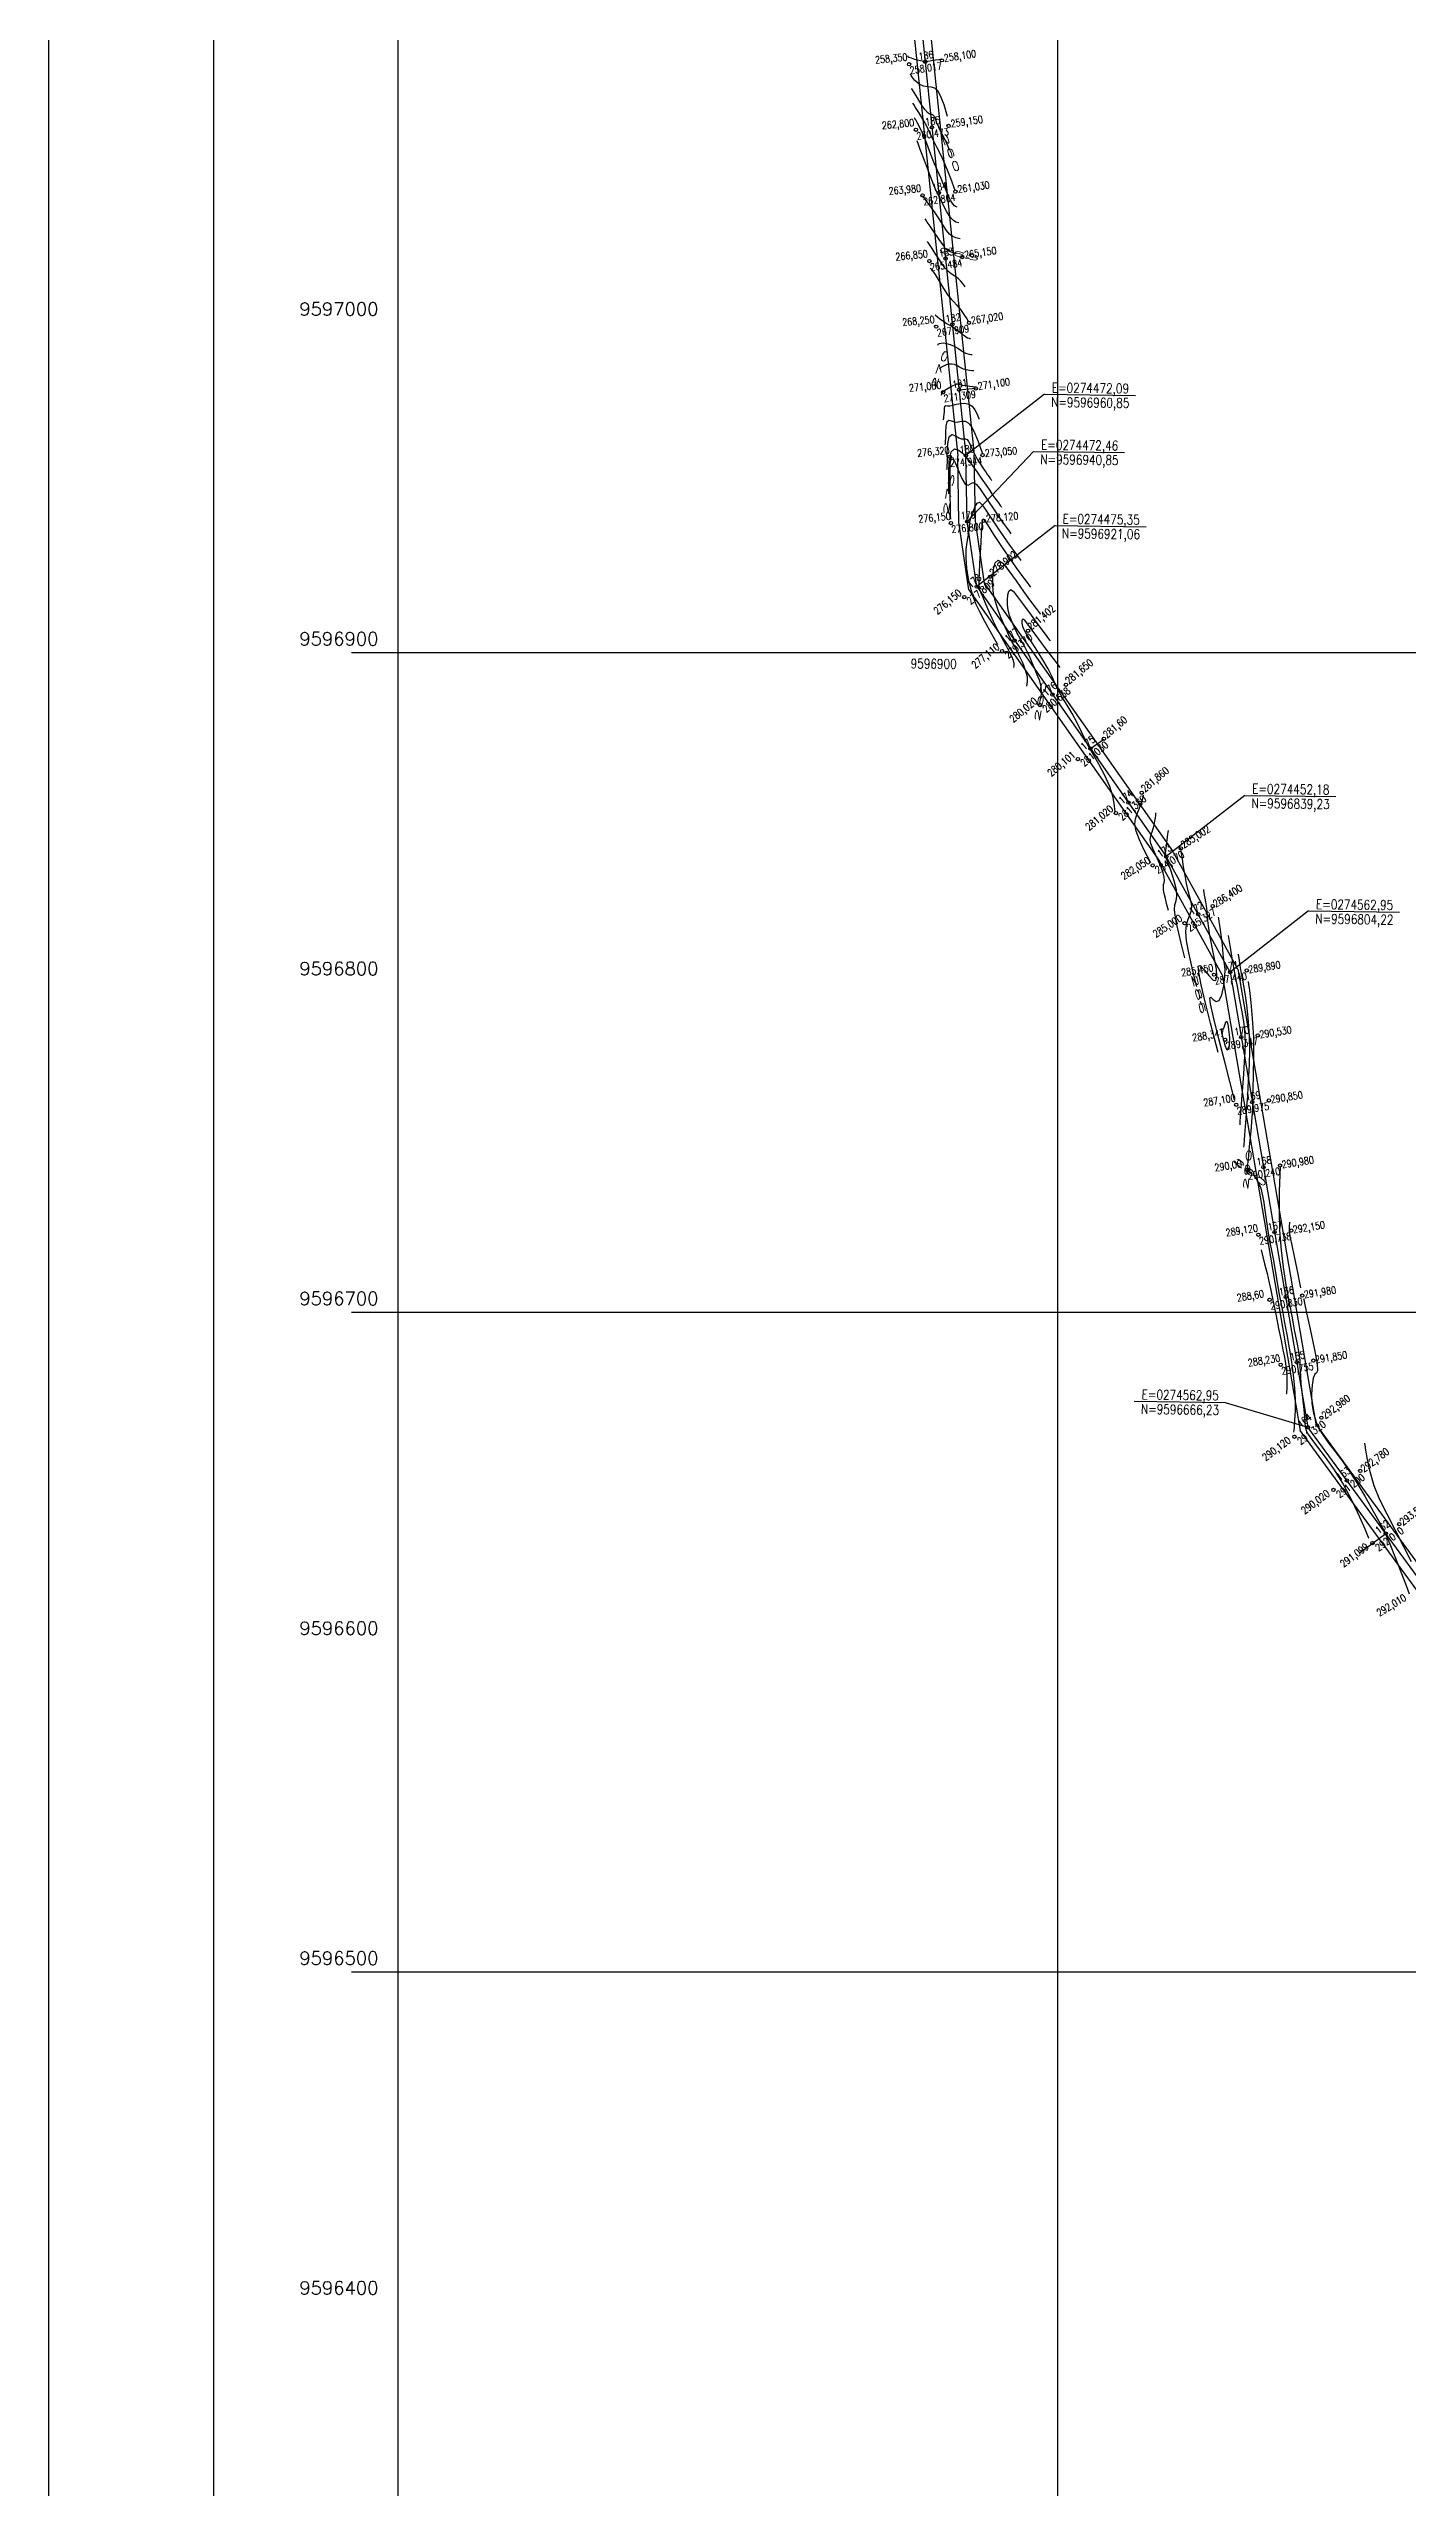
# Model space of a CAD drawing. Header units: millimetres. Extents: x 276147 to 291056, y 9594849 to 9609891.
# Drawn here: x 282379 to 282791, y 9607537 to 9608276 of the extents above; entities that cross this region are included whole.
import ezdxf
from ezdxf.enums import TextEntityAlignment as Align

# ---------------------------------------------------------------- set-up
doc = ezdxf.new("R2010")
doc.units = ezdxf.units.MM
doc.header["$LTSCALE"] = 10
doc.linetypes.add('CONTINUO', pattern=[0])
for name, color, linetype in [('2000-Top_malha_coord', 2, 'Continuous'), ('Curvas mestras', 30, 'Continuous'), ('Curvas simples', 9, 'Continuous'), ('Curvas texto', 2, 'Continuous'), ('LINHA02', 8, 'Continuous'), ('TEXTO-PAPEL', 7, 'Continuous'), ('TEXTO02', 3, 'Continuous'), ('Top_malha_coord', 8, 'Continuous')]:
    doc.layers.add(name, color=color, linetype=linetype)
doc.styles.add('r80', font='romans.shx')
doc.styles.add('ROMANS', font='romans.shx', dxfattribs={"width": 0.8, "height": 4})
doc.styles.add('SIMPLEX', font='simplex', dxfattribs={"height": 0.2})

# ---------------------------------------------------------------- blocks, each defined once
blk = doc.blocks.new('Curvas')
at = {"layer": 'Curvas mestras', "linetype": 'CONTINUO'}
for points in [[(274367.16661, 9597052.36096, 260), (274366.657694, 9597053.622554, 260), (274366.019144, 9597055.047419, 260), (274365.285802, 9597056.499337, 260), (274364.532548, 9597057.935936, 260), (274363.844273, 9597059.338301, 260), (274363.284729, 9597060.66821, 260), (274362.833128, 9597061.810201, 260), (274362.447543, 9597062.629499, 260), (274362.090709, 9597063.043247, 260), (274361.74401, 9597063.176249, 260), (274361.39349, 9597063.205225, 260), (274361.006998, 9597063.317043, 260), (274360.479602, 9597063.739174, 260), (274359.688178, 9597064.709234, 260), (274358.580242, 9597066.335273, 260), (274357.385892, 9597068.20706, 260), (274356.405872, 9597069.784796, 260), (274355.862185, 9597070.664972, 260), (274355.661879, 9597070.989248, 260), (274355.633264, 9597071.035573, 260)], [(274369.148665, 9597021.035988, 265), (274367.971705, 9597021.360113, 265), (274366.914534, 9597021.753774, 265), (274366.210618, 9597022.200815, 265), (274365.75585, 9597022.716054, 265), (274365.361732, 9597023.322047, 265), (274364.865167, 9597024.052466, 265), (274364.204689, 9597024.98542, 265), (274363.344235, 9597026.210126, 265), (274362.29143, 9597027.743256, 265), (274361.228658, 9597029.311281, 265), (274360.381989, 9597030.568123, 265), (274359.91525, 9597031.261898, 265), (274359.743293, 9597031.517499, 265), (274359.718728, 9597031.554014, 265)], [(274364.215633, 9596985.99005, 270), (274364.402978, 9596986.267449, 270), (274364.779804, 9596986.61185, 270), (274365.393695, 9596986.995615, 270), (274366.167178, 9596987.343777, 270), (274366.991513, 9596987.569536, 270), (274367.776358, 9596987.606491, 270), (274368.504955, 9596987.469829, 270), (274369.178943, 9596987.195137, 270), (274369.814196, 9596986.824215, 270), (274370.483536, 9596986.423732, 270), (274371.274023, 9596986.066571, 270), (274372.224557, 9596985.809549, 270), (274373.181407, 9596985.645209, 270), (274373.942684, 9596985.550026, 270), (274374.362227, 9596985.501859, 270), (274374.516796, 9596985.484114, 270), (274374.538877, 9596985.481578, 270)], [(274366.948765, 9596948.184823, 275), (274366.959857, 9596948.95736, 275), (274366.941662, 9596950.904389, 275), (274366.914317, 9596954.27651, 275), (274367.06039, 9596958.050076, 275), (274367.603062, 9596960.88288, 275), (274368.662873, 9596961.80758, 275), (274369.949817, 9596961.356296, 275), (274371.071248, 9596960.436016, 275), (274371.730189, 9596959.783416, 275), (274372.012316, 9596959.453933, 275), (274372.098974, 9596959.332691, 275), (274372.173062, 9596959.272647, 275), (274372.423706, 9596958.998093, 275), (274373.041589, 9596958.201151, 275), (274374.142081, 9596956.686461, 275), (274375.539306, 9596954.708725, 275), (274376.972079, 9596952.635162, 275), (274378.231809, 9596950.765492, 275), (274379.320295, 9596949.129459, 275), (274380.291931, 9596947.689306, 275), (274381.180005, 9596946.425484, 275), (274381.933369, 9596945.391259, 275), (274382.479768, 9596944.6581, 275), (274382.774501, 9596944.264868, 275), (274382.883087, 9596944.119993, 275), (274382.898599, 9596944.099297, 275)], [(274394.890448, 9596886.291917, 280), (274395.031479, 9596887.89184, 280), (274394.908084, 9596889.723142, 280), (274394.39456, 9596891.618476, 280), (274393.63563, 9596893.490726, 280), (274392.843623, 9596895.272832, 280), (274392.175452, 9596896.918802, 280), (274391.566369, 9596898.466898, 280), (274390.896214, 9596899.976448, 280), (274390.073539, 9596901.51216, 280), (274389.121763, 9596903.160273, 280), (274388.093021, 9596905.012404, 280), (274387.049994, 9596907.107957, 280), (274386.097561, 9596909.277468, 280), (274385.35115, 9596911.299259, 280), (274384.895793, 9596913.015937, 280), (274384.694938, 9596914.527253, 280), (274384.68164, 9596915.997245, 280), (274384.810064, 9596917.491789, 280), (274385.118826, 9596918.684116, 280), (274385.667652, 9596919.149293, 280), (274386.523867, 9596918.556195, 280), (274387.785172, 9596916.948921, 280), (274389.556865, 9596914.465375, 280), (274391.837202, 9596911.335262, 280), (274394.196271, 9596908.15549, 280), (274396.097121, 9596905.614766, 280), (274397.14758, 9596904.213247, 280), (274397.534591, 9596903.696898, 280), (274397.589878, 9596903.623134, 280)], [(274442.095875, 9596798.692007, 285), (274441.818164, 9596799.782423, 285), (274440.678001, 9596804.447329, 285), (274439.65894, 9596808.99548, 285), (274439.017039, 9596812.607507, 285), (274438.788332, 9596815.337038, 285), (274438.953852, 9596817.455953, 285), (274439.452896, 9596819.202783, 285), (274440.057834, 9596820.682668, 285), (274440.499306, 9596821.967401, 285), (274440.574436, 9596823.147611, 285), (274440.346292, 9596824.389278, 285), (274439.944428, 9596825.877214, 285), (274439.481202, 9596827.75086, 285), (274439.000185, 9596829.968166, 285), (274438.527748, 9596832.441704, 285), (274438.091475, 9596835.037013, 285), (274437.72379, 9596837.431486, 285), (274437.458327, 9596839.25548, 285), (274437.315554, 9596840.25309, 285), (274437.26328, 9596840.623356, 285), (274437.256149, 9596840.679057, 285), (274437.256375, 9596840.680942, 285), (274437.256458, 9596840.681637, 285), (274437.25647, 9596840.681736, 285)], [(274457.434499, 9596743.342242, 290), (274457.513605, 9596744.150028, 290), (274457.728039, 9596746.338845, 290), (274458.11053, 9596750.26514, 290), (274458.554208, 9596754.950896, 290), (274458.917306, 9596759.084479, 290), (274459.094685, 9596761.67037, 290), (274459.127725, 9596762.977514, 290), (274459.094437, 9596763.590967, 290), (274459.064633, 9596764.117399, 290), (274459.075332, 9596765.249919, 290), (274459.155357, 9596767.703247, 290), (274459.305828, 9596771.942523, 290), (274459.417058, 9596777.434563, 290), (274459.351656, 9596783.396601, 290), (274459.024993, 9596789.092471, 290), (274458.563489, 9596793.97239, 290), (274458.14632, 9596797.533172, 290), (274457.910387, 9596799.456735, 290), (274457.823464, 9596800.165416, 290), (274457.811047, 9596800.266656, 290)], [(274443.519901, 9596793.100653, 285), (274443.24219, 9596794.19107, 285)], [(274459.147482, 9596741.773562, 290), (274460.335752, 9596740.208393, 290), (274461.464034, 9596737.614585, 290), (274462.316943, 9596733.859925, 290), (274462.949885, 9596729.541892, 290), (274463.485968, 9596725.44039, 290), (274464.028606, 9596722.111618, 290), (274464.60245, 9596719.216955, 290), (274465.212457, 9596716.194072, 290), (274465.855908, 9596712.653962, 290), (274466.499364, 9596708.900893, 290), (274467.101709, 9596705.412456, 290), (274467.639782, 9596702.501248, 290), (274468.162246, 9596699.819904, 290), (274468.735717, 9596696.856065, 290), (274469.402456, 9596693.239327, 290), (274470.107301, 9596689.167097, 290), (274470.770731, 9596684.978735, 290), (274471.320084, 9596680.955811, 290), (274471.710122, 9596677.148748, 290), (274471.90246, 9596673.550182, 290), (274471.883294, 9596670.201968, 290), (274471.737121, 9596667.34285, 290), (274471.573015, 9596665.260793, 290), (274471.476809, 9596664.136599, 290), (274471.441365, 9596663.722422, 290), (274471.436302, 9596663.663254, 290)]]:
    blk.add_polyline3d(points, dxfattribs=at)
at = {"layer": 'Curvas simples', "linetype": 'CONTINUO'}
for points in [[(274354.376843, 9597081.03748, 258), (274354.517632, 9597080.777481, 258), (274354.807864, 9597080.56366, 258), (274355.461663, 9597080.292785, 258), (274356.556618, 9597079.9816, 258), (274357.818229, 9597079.678525, 258), (274358.883969, 9597079.439901, 258), (274359.482698, 9597079.306011, 258), (274359.708812, 9597079.252913, 258), (274359.748089, 9597079.240609, 258), (274359.786103, 9597079.240441, 258), (274360.007606, 9597079.269109, 258), (274360.597144, 9597079.354652, 258), (274361.646992, 9597079.511079, 258), (274362.880345, 9597079.69626, 258), (274363.928127, 9597079.854035, 258), (274364.513588, 9597079.942245, 258), (274364.729285, 9597079.974744, 258), (274364.760098, 9597079.979387, 258)], [(274366.565214, 9597062.535, 259), (274365.455583, 9597066.049404, 259), (274364.607065, 9597068.32716, 259), (274363.637156, 9597070.208184, 259), (274362.627464, 9597071.169034, 259), (274361.585198, 9597071.462518, 259), (274360.498964, 9597071.535509, 259), (274359.373204, 9597071.757717, 259), (274358.275685, 9597072.190198, 259), (274357.29001, 9597072.816848, 259), (274356.486259, 9597073.596104, 259), (274355.88044, 9597074.384573, 259), (274355.47504, 9597075.013405, 259), (274355.260861, 9597075.360141, 259), (274355.181952, 9597075.487886, 259), (274355.17068, 9597075.506135, 259)], [(274368.884952, 9597040.116457, 261), (274367.543351, 9597043.709015, 261), (274366.542111, 9597046.272737, 261), (274365.441131, 9597048.879639, 261), (274364.368436, 9597051.128861, 261), (274363.383181, 9597053.030596, 261), (274362.5273, 9597054.697799, 261), (274361.807377, 9597056.251435, 261), (274361.088587, 9597057.844519, 261), (274360.200753, 9597059.63808, 261), (274359.049387, 9597061.700116, 261), (274357.842753, 9597063.726517, 261), (274356.864804, 9597065.320147, 261), (274356.323687, 9597066.196163, 261), (274356.124328, 9597066.518905, 261), (274356.095848, 9597066.565011, 261)], [(274369.40247, 9597035.115218, 262), (274368.962819, 9597035.238296, 262), (274368.595526, 9597035.48346, 262), (274368.120834, 9597036.030134, 262), (274367.554037, 9597036.969688, 262), (274366.934298, 9597038.213289, 262), (274366.306741, 9597039.627056, 262), (274365.708402, 9597041.08466, 262), (274365.143946, 9597042.489981, 262), (274364.609949, 9597043.754454, 262), (274364.083014, 9597044.877229, 262), (274363.45987, 9597046.208313, 262), (274362.617273, 9597048.185429, 262), (274361.48682, 9597051.058228, 262), (274360.219451, 9597054.324071, 262), (274359.020945, 9597057.292249, 262), (274358.060186, 9597059.421588, 262), (274357.358468, 9597060.769061, 262), (274356.900191, 9597061.541176, 262), (274356.659694, 9597061.930517, 262), (274356.57109, 9597062.073958, 262), (274356.558433, 9597062.094449, 262)], [(274369.902131, 9597030.286578, 263), (274369.012198, 9597030.530362, 263), (274368.287028, 9597030.985022, 263), (274367.379351, 9597031.977884, 263), (274366.345878, 9597033.625051, 263), (274365.323139, 9597035.547082, 263), (274364.467622, 9597037.240651, 263), (274363.859036, 9597038.419099, 263), (274363.269975, 9597039.662449, 263), (274362.396257, 9597041.76739, 263), (274361.05416, 9597045.207765, 263), (274359.541803, 9597049.166025, 263), (274358.277766, 9597052.501774, 263), (274357.573815, 9597054.362621, 263), (274357.314465, 9597055.048196, 263), (274357.277415, 9597055.146136, 263)], [(274370.401791, 9597025.457937, 264), (274369.080431, 9597025.783175, 264), (274368.129366, 9597026.172567, 264), (274367.146942, 9597026.865829, 264), (274366.251029, 9597027.949415, 264), (274365.321745, 9597029.423423, 264), (274364.179772, 9597031.26636, 264), (274362.732087, 9597033.394668, 264), (274361.230851, 9597035.476519, 264), (274360.014522, 9597037.11802, 264), (274359.330998, 9597038.036557, 264), (274359.065941, 9597038.394636, 264), (274359.014451, 9597038.466042, 264), (274359.005299, 9597038.479645, 264), (274359.001927, 9597038.484657, 264), (274359.001446, 9597038.485373, 264)], [(274371.912127, 9597010.862727, 266), (274371.190862, 9597011.919926, 266), (274370.57358, 9597012.67582, 266), (274369.752024, 9597013.447198, 266), (274368.746907, 9597014.133553, 266), (274367.658103, 9597014.819471, 266), (274366.605276, 9597015.635814, 266), (274365.671061, 9597016.68623, 266), (274364.789981, 9597017.965508, 266), (274363.859533, 9597019.441225, 266), (274362.825272, 9597021.043746, 266), (274361.824997, 9597022.554594, 266), (274361.044566, 9597023.71808, 266), (274360.616323, 9597024.354633, 266), (274360.458549, 9597024.589152, 266), (274360.43601, 9597024.622655, 266)], [(274361.266254, 9597016.5995, 267), (274361.585744, 9597016.325425, 267), (274361.998538, 9597015.79408, 267), (274362.767581, 9597014.619158, 267), (274363.957424, 9597012.661944, 267), (274365.347972, 9597010.386989, 267), (274366.647971, 9597008.409658, 267), (274367.650007, 9597007.159367, 267), (274368.482052, 9597006.321738, 267), (274369.355919, 9597005.396444, 267), (274370.409108, 9597004.03658, 267), (274371.48185, 9597002.508931, 267), (274372.340063, 9597001.233705, 267), (274372.813599, 9597000.523706, 267), (274372.98806, 9597000.262128, 267), (274373.012983, 9597000.224759, 267)], [(274362.736611, 9597002.3895, 268), (274364.232816, 9597001.255712, 268), (274365.267177, 9597000.499189, 268), (274366.255903, 9596999.829292, 268), (274367.031236, 9596999.384095, 268), (274367.723712, 9596999.012818, 268), (274368.538439, 9596998.492466, 268), (274369.608836, 9596997.679776, 268), (274370.78157, 9596996.750406, 268), (274371.831615, 9596995.959749, 268), (274372.583509, 9596995.499567, 268), (274373.060026, 9596995.307122, 268), (274373.3335, 9596995.256049, 268), (274373.471471, 9596995.240209, 268), (274373.522302, 9596995.234373, 268), (274373.529564, 9596995.233539, 268)], [(274363.527219, 9596993.184373, 269), (274363.580529, 9596993.331164, 269), (274363.660819, 9596993.45005, 269), (274363.822316, 9596993.59765, 269), (274364.103383, 9596993.757715, 269), (274364.560667, 9596993.876084, 269), (274365.255389, 9596993.88912, 269), (274366.216781, 9596993.743142, 269), (274367.346132, 9596993.424281, 269), (274368.512742, 9596992.928625, 269), (274369.609013, 9596992.277128, 269), (274370.61974, 9596991.590211, 269), (274371.552819, 9596991.01316, 269), (274372.404033, 9596990.654558, 269), (274373.120716, 9596990.476166, 269), (274373.638092, 9596990.403037, 269), (274373.916849, 9596990.371034, 269), (274374.019549, 9596990.359243, 269), (274374.034221, 9596990.357559, 269)], [(274364.65527, 9596978.110703, 271), (274364.850738, 9596978.648935, 271), (274365.145137, 9596979.084849, 271), (274365.737292, 9596979.626051, 271), (274366.684008, 9596980.233516, 271), (274367.773689, 9596980.81147, 271), (274368.727637, 9596981.249952, 271), (274369.335935, 9596981.46984, 271), (274369.663779, 9596981.515377, 271), (274369.845144, 9596981.461648, 271), (274370.019379, 9596981.371302, 271), (274370.347333, 9596981.257253, 271), (274370.995227, 9596981.119983, 271), (274372.045081, 9596980.964541, 271), (274373.242097, 9596980.814253, 271), (274374.247276, 9596980.697014, 271), (274374.807606, 9596980.632684, 271), (274375.014043, 9596980.608984, 271), (274375.043534, 9596980.605598, 271)], [(274365.219295, 9596970.573867, 272), (274365.361381, 9596971.039438, 272), (274365.451401, 9596971.491958, 272), (274365.521435, 9596972.179443, 272), (274365.556976, 9596973.099306, 272), (274365.609611, 9596974.029759, 272), (274365.747449, 9596974.69421, 272), (274366.033088, 9596974.908656, 272), (274366.507085, 9596974.859445, 272), (274367.20449, 9596974.825514, 272), (274368.142169, 9596975.010173, 272), (274369.26428, 9596975.314224, 272), (274370.4968, 9596975.562846, 272), (274371.761849, 9596975.598255, 272), (274372.966108, 9596975.330827, 272), (274374.012397, 9596974.687978, 272), (274374.823685, 9596973.662382, 272), (274375.40352, 9596972.507756, 272), (274375.775597, 9596971.543075, 272), (274375.969886, 9596971.00588, 272), (274376.041467, 9596970.807966, 272), (274376.051692, 9596970.779692, 272)], [(274365.78332, 9596963.037032, 273), (274365.890509, 9596963.421233, 273), (274365.95422, 9596963.980425, 273), (274365.994844, 9596965.087758, 273), (274366.010043, 9596966.824505, 273), (274366.098162, 9596968.69891, 273), (274366.382719, 9596970.07596, 273), (274366.946908, 9596970.510078, 273), (274367.712635, 9596970.313429, 273), (274368.56148, 9596969.987614, 273), (274369.398059, 9596969.921495, 273), (274370.219115, 9596970.052986, 273), (274371.044422, 9596970.20726, 273), (274371.894603, 9596970.189623, 273), (274372.793654, 9596969.725902, 273), (274373.766418, 9596968.522057, 273), (274374.806536, 9596966.450195, 273), (274375.782831, 9596964.047019, 273), (274376.532926, 9596962.01538, 273), (274376.943093, 9596960.881302, 273), (274377.094207, 9596960.463483, 273), (274377.115795, 9596960.403795, 273)], [(274366.347346, 9596955.500196, 274), (274366.419637, 9596955.803028, 274), (274366.457039, 9596956.468892, 274), (274366.468253, 9596957.996074, 274), (274366.463109, 9596960.549703, 274), (274366.586713, 9596963.36806, 274), (274367.017989, 9596965.45771, 274), (274367.860729, 9596966.1115, 274), (274368.918184, 9596965.767413, 274), (274369.918471, 9596965.149714, 274), (274370.653949, 9596964.832818, 274), (274371.173949, 9596964.791747, 274), (274371.592045, 9596964.851673, 274), (274372.005449, 9596964.841561, 274), (274372.445945, 9596964.605544, 274), (274372.928954, 9596963.991547, 274), (274373.46916, 9596962.910073, 274), (274374.078289, 9596961.52192, 274), (274374.767324, 9596960.050461, 274), (274375.533527, 9596958.682448, 274), (274376.319256, 9596957.458144, 274), (274377.053145, 9596956.381188, 274), (274377.680877, 9596955.450507, 274), (274378.216329, 9596954.646164, 274), (274378.690428, 9596953.943508, 274), (274379.123079, 9596953.3278, 274), (274379.490103, 9596952.823947, 274), (274379.756297, 9596952.466767, 274), (274379.899885, 9596952.275192, 274), (274379.952786, 9596952.204612, 274), (274379.960343, 9596952.194529, 274)], [(274367.475396, 9596940.426525, 276), (274367.477893, 9596940.566618, 276), (274367.462676, 9596941.445827, 276), (274367.415072, 9596943.812704, 276), (274367.334184, 9596948.030426, 276), (274367.283347, 9596952.948964, 276), (274367.341951, 9596957.039993, 276), (274367.582471, 9596959.099305, 276), (274368.049716, 9596959.219178, 276), (274368.781579, 9596957.816009, 276), (274369.778032, 9596955.396086, 276), (274370.887363, 9596952.82527, 276), (274371.919943, 9596951.059312, 276), (274372.744119, 9596950.737028, 276), (274373.460154, 9596951.229494, 276), (274374.22629, 9596951.590846, 276), (274375.170122, 9596951.078377, 276), (274376.296652, 9596949.761987, 276), (274377.580237, 9596947.914731, 276), (274378.986956, 9596945.791765, 276), (274380.449788, 9596943.576664, 276), (274381.893435, 9596941.435104, 276), (274383.236931, 9596939.523169, 276), (274384.376635, 9596937.958571, 276), (274385.203239, 9596936.849433, 276), (274385.649117, 9596936.254544, 276), (274385.813387, 9596936.035374, 276), (274385.836855, 9596936.004064, 276)], [(274381.765094, 9596902.3325, 277), (274379.438832, 9596906.510645, 277), (274377.8314, 9596909.450613, 277), (274376.29638, 9596912.361394, 277), (274375.124173, 9596914.793506, 277), (274374.256718, 9596917.005079, 277), (274373.548833, 9596919.431144, 277), (274372.900062, 9596922.370391, 277), (274372.388835, 9596925.576136, 277), (274372.138302, 9596928.66535, 277), (274372.221125, 9596931.321059, 277), (274372.508003, 9596933.490489, 277), (274372.819141, 9596935.186917, 277), (274373.013432, 9596936.442634, 277), (274373.104504, 9596937.365974, 277), (274373.144673, 9596938.084284, 277), (274373.191495, 9596938.742046, 277), (274373.323503, 9596939.552276, 277), (274373.624476, 9596940.745126, 277), (274374.146825, 9596942.418275, 277), (274374.817497, 9596944.139518, 277), (274375.532074, 9596945.344177, 277), (274376.23404, 9596945.578036, 277), (274377.058483, 9596944.828716, 277), (274378.188395, 9596943.1943, 277), (274379.742103, 9596940.818038, 277), (274381.579281, 9596938.02387, 277), (274383.494938, 9596935.180902, 277), (274385.293856, 9596932.620853, 277), (274386.819901, 9596930.525884, 277), (274387.926709, 9596929.040766, 277), (274388.523732, 9596928.244219, 277), (274388.743688, 9596927.950755, 277), (274388.77511, 9596927.908831, 277)], [(274386.596735, 9596895.450979, 278), (274386.709662, 9596896.111889, 278), (274386.691148, 9596896.724626, 278), (274386.485008, 9596897.614379, 278), (274386.002694, 9596898.819157, 278), (274385.251968, 9596900.348342, 278), (274384.264672, 9596902.204158, 278), (274383.082534, 9596904.377703, 278), (274381.786831, 9596906.815571, 278), (274380.468726, 9596909.453229, 278), (274379.218942, 9596912.183306, 278), (274378.126442, 9596914.727075, 278), (274377.27975, 9596916.762968, 278), (274376.736922, 9596918.068738, 278), (274376.434151, 9596918.819401, 278), (274376.277165, 9596919.289294, 278), (274376.187566, 9596919.759505, 278), (274376.150455, 9596920.538133, 278), (274376.166807, 9596921.94003, 278), (274376.235903, 9596924.175914, 278), (274376.35024, 9596927.039951, 278), (274376.500622, 9596930.222175, 278), (274376.675658, 9596933.408355, 278), (274376.855182, 9596936.2672, 278), (274377.016832, 9596938.463158, 278), (274377.14385, 9596939.765634, 278), (274377.241885, 9596940.363868, 278), (274377.322187, 9596940.552055, 278), (274377.441462, 9596940.508672, 278), (274377.838252, 9596939.949318, 278), (274378.796553, 9596938.473869, 278), (274380.49725, 9596935.844312, 278), (274382.708773, 9596932.471076, 278), (274385.096441, 9596928.9267, 278), (274387.350782, 9596925.718537, 278), (274389.263168, 9596923.093196, 278), (274390.65018, 9596921.232099, 278), (274391.398348, 9596920.233895, 278), (274391.673989, 9596919.866136, 278), (274391.713366, 9596919.813599, 278)], [(274390.545876, 9596889.826237, 279), (274390.785687, 9596891.229742, 279), (274390.746371, 9596892.530948, 279), (274390.308613, 9596894.420422, 279), (274389.332497, 9596896.892621, 279), (274388.075135, 9596899.536153, 279), (274386.892893, 9596901.838163, 279), (274386.059805, 9596903.420768, 279), (274385.520567, 9596904.445966, 279), (274385.137539, 9596905.210726, 279), (274384.778709, 9596905.995616, 279), (274384.334571, 9596907.015611, 279), (274383.701248, 9596908.469283, 279), (274382.826824, 9596910.479142, 279), (274381.867229, 9596912.863428, 279), (274381.030352, 9596915.364314, 279), (274380.482551, 9596917.786473, 279), (274380.224035, 9596920.184562, 279), (274380.213481, 9596922.675736, 279), (274380.433505, 9596925.23629, 279), (274380.962496, 9596927.279063, 279), (274381.902783, 9596928.076035, 279), (274383.322317, 9596927.123127, 279), (274385.151543, 9596924.812027, 279), (274387.286523, 9596921.758365, 279), (274389.582101, 9596918.545367, 279), (274391.728233, 9596915.626652, 279), (274393.373651, 9596913.423432, 279), (274394.272964, 9596912.223571, 279), (274394.60429, 9596911.781517, 279), (274394.651622, 9596911.718366, 279)], [(274417.319902, 9596851.716213, 281), (274417.085989, 9596854.332163, 281), (274416.655499, 9596856.531118, 281), (274415.719582, 9596859.394939, 281), (274414.173225, 9596862.780633, 281), (274412.389929, 9596866.14235, 281), (274410.862828, 9596868.833529, 281), (274409.960653, 9596870.390803, 281), (274409.554532, 9596871.083584, 281), (274409.391192, 9596871.36448, 281), (274409.23341, 9596871.665302, 281), (274408.908165, 9596872.334672, 281), (274408.258487, 9596873.700416, 281), (274407.182499, 9596875.954268, 281), (274405.798692, 9596878.743605, 281), (274404.28065, 9596881.579709, 281), (274402.786806, 9596884.077615, 281), (274401.414985, 9596886.267351, 281), (274400.247862, 9596888.282692, 281), (274399.301075, 9596890.275817, 281), (274398.322121, 9596892.472508, 281), (274396.991459, 9596895.116949, 281), (274395.122844, 9596898.313234, 281), (274393.063197, 9596901.605098, 281), (274391.292732, 9596904.396189, 281), (274390.174004, 9596906.244612, 281), (274389.598931, 9596907.326309, 281), (274389.341771, 9596907.971685, 281), (274389.211204, 9596908.463913, 281), (274389.153613, 9596908.897258, 281), (274389.1498, 9596909.318754, 281), (274389.186623, 9596909.747289, 281), (274389.275155, 9596910.089169, 281), (274389.432522, 9596910.22255, 281), (274389.725417, 9596909.989262, 281), (274390.418802, 9596909.085814, 281), (274391.827208, 9596907.172385, 281), (274394.092302, 9596904.125158, 281), (274396.664309, 9596900.684329, 281), (274398.820592, 9596897.806099, 281), (274400.022195, 9596896.202923, 281), (274400.464891, 9596895.612279, 281), (274400.528134, 9596895.527901, 281)], [(274428.180641, 9596836.243262, 282), (274426.044213, 9596840.363745, 282), (274424.702905, 9596843.208522, 282), (274423.685446, 9596845.920359, 282), (274423.348357, 9596847.996358, 282), (274423.560151, 9596849.606369, 282), (274424.06734, 9596851.088432, 282), (274424.644981, 9596852.681322, 282), (274425.182305, 9596854.226745, 282), (274425.59709, 9596855.467143, 282), (274425.831838, 9596856.21621, 282), (274425.927971, 9596856.572648, 282), (274425.951636, 9596856.706413, 282), (274425.958308, 9596856.762061, 282), (274425.960765, 9596856.782563, 282), (274425.961116, 9596856.785491, 282)], [(274433.487426, 9596821.82699, 283), (274432.939409, 9596823.978746, 283), (274432.572238, 9596825.481003, 283), (274432.244067, 9596826.94566, 283), (274432.037355, 9596828.108851, 283), (274431.963706, 9596828.987849, 283), (274432.01701, 9596829.670209, 283), (274432.167282, 9596830.260981, 283), (274432.289038, 9596830.93518, 283), (274432.232917, 9596831.885313, 283), (274431.885749, 9596833.248829, 283), (274431.279106, 9596834.942941, 283), (274430.48075, 9596836.829805, 283), (274429.578478, 9596838.765735, 283), (274428.740227, 9596840.583683, 283), (274428.153969, 9596842.110759, 283), (274427.95311, 9596843.234687, 283), (274428.052783, 9596844.085641, 283), (274428.313553, 9596844.854407, 283), (274428.614818, 9596845.70012, 283), (274428.911308, 9596846.655308, 283), (274429.176588, 9596847.72085, 283), (274429.388971, 9596848.867447, 283), (274429.545767, 9596849.945103, 283), (274429.649038, 9596850.773645, 283), (274429.703361, 9596851.226779, 283), (274429.723375, 9596851.393724, 283), (274429.726234, 9596851.417573, 283)], [(274438.503663, 9596807.463822, 284), (274437.378786, 9596811.880585, 284), (274436.62512, 9596814.964164, 284), (274435.951506, 9596817.970565, 284), (274435.527203, 9596820.358168, 284), (274435.376029, 9596822.162427, 284), (274435.485442, 9596823.563062, 284), (274435.793895, 9596824.775698, 284), (274436.043814, 9596826.15958, 284), (274435.92862, 9596828.109852, 284), (274435.254929, 9596830.834324, 284), (274434.282142, 9596833.791448, 284), (274433.382857, 9596836.252337, 284), (274432.844388, 9596837.675962, 284), (274432.612912, 9596838.272727, 284), (274432.549325, 9596838.440891, 284), (274432.536185, 9596838.514419, 284), (274432.542705, 9596838.570089, 284), (274432.559765, 9596838.620382, 284), (274432.584654, 9596838.718918, 284), (274432.640311, 9596839.083872, 284), (274432.756087, 9596839.974557, 284), (274432.946103, 9596841.518684, 284), (274433.163563, 9596843.317557, 284), (274433.34644, 9596844.840877, 284), (274433.448415, 9596845.691498, 284), (274433.485985, 9596846.004885, 284), (274433.491352, 9596846.049654, 284)], [(274448.536139, 9596778.737485, 286), (274446.259981, 9596787.655771, 286), (274444.750402, 9596793.702565, 286), (274443.432254, 9596799.251137, 286), (274442.669284, 9596803.030013, 286), (274442.555638, 9596804.923018, 286), (274443.11806, 9596805.102802, 286), (274444.307805, 9596803.877564, 286), (274445.774169, 9596802.097688, 286), (274447.090958, 9596800.749109, 286), (274447.911746, 9596800.627463, 286), (274448.209169, 9596801.767204, 286), (274448.03563, 9596804.012491, 286), (274447.474985, 9596807.147509, 286), (274446.736893, 9596810.716549, 286), (274446.062467, 9596814.20393, 286), (274445.632871, 9596817.190695, 286), (274445.38948, 9596819.644784, 286), (274445.213723, 9596821.630862, 286), (274445.012235, 9596823.21859, 286), (274444.792476, 9596824.497602, 286), (274444.587114, 9596825.562529, 286), (274444.422916, 9596826.48386, 286), (274444.303058, 9596827.235526, 286), (274444.224817, 9596827.76732, 286), (274444.183762, 9596828.052406, 286), (274444.168637, 9596828.157438, 286), (274444.166476, 9596828.172442, 286)], [(274453.552376, 9596764.374317, 287), (274450.701799, 9596775.529119, 287), (274448.8228, 9596782.957804, 287), (274447.205562, 9596789.506805, 287), (274446.286684, 9596793.555777, 287), (274446.044252, 9596795.334918, 287), (274446.341724, 9596795.537058, 287), (274447.034368, 9596794.888788, 287), (274447.94469, 9596794.251745, 287), (274448.88701, 9596794.521324, 287), (274449.697029, 9596796.298208, 287), (274450.295995, 9596799.004214, 287), (274450.626538, 9596801.766445, 287), (274450.663406, 9596803.908971, 287), (274450.509814, 9596805.543729, 287), (274450.301094, 9596806.979619, 287), (274450.139075, 9596808.488737, 287), (274449.991562, 9596810.195944, 287), (274449.79286, 9596812.189292, 287), (274449.502518, 9596814.470871, 287), (274449.181087, 9596816.698905, 287), (274448.914367, 9596818.445658, 287), (274448.766051, 9596819.40518, 287), (274448.711408, 9596819.758688, 287), (274448.703602, 9596819.809189, 287)], [(274451.654605, 9596814.219504, 288), (274452.308331, 9596810.018182, 288), (274452.844956, 9596806.741984, 288), (274453.52314, 9596802.88505, 288), (274454.304826, 9596798.769215, 288), (274455.092373, 9596794.734141, 288), (274455.773244, 9596791.123946, 288), (274456.25935, 9596788.183225, 288), (274456.560402, 9596785.758484, 288), (274456.710559, 9596783.596708, 288), (274456.740019, 9596781.438384, 288), (274456.663125, 9596778.998009, 288), (274456.490262, 9596775.983581, 288), (274456.238266, 9596772.247563, 288), (274455.949785, 9596768.220265, 288), (274455.673925, 9596764.476461, 288), (274455.45115, 9596761.486763, 288), (274455.287369, 9596759.305138, 288), (274455.17985, 9596757.881395, 288), (274455.123344, 9596757.13439, 288), (274455.102526, 9596756.859178, 288), (274455.099552, 9596756.819862, 288)], [(274454.605607, 9596808.629819, 289), (274454.913447, 9596806.651419, 289), (274455.166143, 9596805.108659, 289), (274455.4855, 9596803.292431, 289), (274455.861529, 9596801.289603, 289), (274456.287921, 9596798.936702, 289), (274456.759283, 9596796.007672, 289), (274457.255234, 9596792.359864, 289), (274457.695424, 9596788.184265, 289), (274457.984514, 9596783.755273, 289), (274458.057063, 9596779.339525, 289), (274457.967229, 9596775.172614, 289), (274457.799073, 9596771.482376, 289), (274457.619206, 9596768.379479, 289), (274457.424458, 9596765.505938, 289), (274457.194213, 9596762.386603, 289), (274456.920686, 9596758.74857, 289), (274456.647422, 9596755.127912, 289), (274456.430794, 9596752.262945, 289), (274456.311503, 9596750.685935, 289), (274456.267554, 9596750.104932, 289), (274456.261276, 9596750.021931, 289)], [(274467.39759, 9596744.175009, 291), (274467.116111, 9596736.623494, 291), (274467.035283, 9596730.997989, 291), (274467.179986, 9596724.83054, 291), (274467.646493, 9596718.885453, 291), (274468.289335, 9596713.674194, 291), (274468.902608, 9596709.645014, 291), (274469.3428, 9596706.999302, 291), (274469.71597, 9596704.950991, 291), (274470.190568, 9596702.467148, 291), (274470.878612, 9596698.841508, 291), (274471.666373, 9596694.674469, 291), (274472.383691, 9596690.893097, 291), (274472.89534, 9596688.209177, 291), (274473.205837, 9596686.473378, 291), (274473.354638, 9596685.32109, 291), (274473.387261, 9596684.40708, 291), (274473.373481, 9596683.463635, 291), (274473.389134, 9596682.242418, 291), (274473.494121, 9596680.550212, 291), (274473.684595, 9596678.414271, 291), (274473.940773, 9596675.916968, 291), (274474.23567, 9596673.182432, 291), (274474.513493, 9596670.501817, 291), (274474.711252, 9596668.208033, 291), (274474.804309, 9596666.531214, 291), (274474.921451, 9596665.290379, 291), (274475.229817, 9596664.201771, 291), (274475.887223, 9596662.98666, 291), (274477.014167, 9596661.386424, 291), (274478.721818, 9596659.14747, 291), (274481.052801, 9596656.076472, 291), (274483.775547, 9596652.221178, 291), (274486.589937, 9596647.689604, 291), (274489.212134, 9596642.708632, 291), (274491.423409, 9596637.980607, 291), (274493.021313, 9596634.32674, 291), (274493.882459, 9596632.326073, 291), (274494.199723, 9596631.588986, 291), (274494.245046, 9596631.483688, 291)], [(274473.682529, 9596707.403294, 292), (274472.489362, 9596713.102665, 292), (274471.693425, 9596716.927831, 292), (274470.989043, 9596720.359975, 292), (274470.546179, 9596722.617721, 292), (274470.328641, 9596723.93563, 292), (274470.248694, 9596724.802244, 292), (274470.22982, 9596725.606694, 292), (274470.240362, 9596726.340456, 292), (274470.259882, 9596726.895592, 292), (274470.271982, 9596727.198075, 292), (274470.27644, 9596727.309516, 292), (274470.277077, 9596727.325436, 292)], [(274461.570462, 9596718.959615, 289), (274462.656322, 9596714.672053, 289), (274463.391571, 9596711.715853, 289), (274464.064274, 9596708.905469, 289), (274464.543896, 9596706.716639, 289), (274464.941529, 9596704.719506, 289), (274465.428672, 9596702.257812, 289), (274466.122008, 9596698.896024, 289), (274466.918951, 9596695.081489, 289), (274467.662099, 9596691.482277, 289), (274468.229093, 9596688.611431, 289), (274468.637753, 9596686.361884, 289), (274468.940939, 9596684.47154, 289), (274469.179924, 9596682.721454, 289), (274469.349601, 9596681.065275, 289), (274469.433274, 9596679.499797, 289), (274469.424936, 9596678.043229, 289), (274469.361346, 9596676.799432, 289), (274469.289956, 9596675.893678, 289), (274469.248103, 9596675.404622, 289), (274469.232684, 9596675.224443, 289), (274469.230481, 9596675.198704, 289)], [(274474.451266, 9596704.206797, 292), (274474.508968, 9596703.889879, 292), (274474.751375, 9596702.750802, 292), (274475.378214, 9596699.867003, 292), (274476.470276, 9596694.842338, 292), (274477.677674, 9596689.085118, 292), (274478.542853, 9596684.454768, 292), (274478.733795, 9596682.268865, 292), (274478.420636, 9596681.677579, 292), (274477.899053, 9596681.289231, 292), (274477.423318, 9596680.000777, 292), (274477.082094, 9596677.863725, 292), (274476.922645, 9596675.218222, 292), (274477.007398, 9596672.359212, 292), (274477.459453, 9596669.400832, 292), (274478.417073, 9596666.412017, 292), (274479.952769, 9596663.458454, 292), (274481.876021, 9596660.59283, 292), (274483.930555, 9596657.864583, 292), (274485.934817, 9596655.240868, 292), (274488.00614, 9596652.359697, 292), (274490.336581, 9596648.776797, 292), (274493.002469, 9596644.291607, 292), (274495.617241, 9596639.678402, 292), (274497.678607, 9596635.955167, 292), (274498.871618, 9596633.752029, 292), (274499.630682, 9596632.147685, 292), (274500.577548, 9596629.832976, 292), (274502.141892, 9596625.930198, 292), (274503.985113, 9596621.287481, 292), (274505.57654, 9596617.184412, 292), (274506.515289, 9596614.5988, 292)], [(274507.146317, 9596624.344426, 293), (274504.779483, 9596629.073897, 293), (274502.221594, 9596634.065487, 293), (274499.770809, 9596638.752879, 293), (274497.599954, 9596643.153027, 293), (274495.850518, 9596647.428701, 293), (274494.621122, 9596651.63332, 293), (274493.83891, 9596655.382899, 293), (274493.388156, 9596658.184102, 293), (274493.160438, 9596659.70591, 293), (274493.076542, 9596660.266576, 293), (274493.064557, 9596660.346671, 293)]]:
    blk.add_polyline3d(points, dxfattribs=at)
blk.add_polyline3d([(274452.041947, 9596782.875171, 288), (274451.87047, 9596780.777337, 288), (274451.673907, 9596779.730531, 288), (274451.333795, 9596779.517127, 288), (274450.833304, 9596780.614409, 288), (274450.282004, 9596782.473344, 288), (274449.821062, 9596784.288318, 288), (274449.561029, 9596785.422533, 288), (274449.489984, 9596785.914442, 288), (274449.565389, 9596785.971313, 288), (274449.7467, 9596785.820422, 288), (274450.00137, 9596785.769081, 288), (274450.298846, 9596786.14461, 288), (274450.611747, 9596787.096924, 288), (274450.925374, 9596788.066317, 288), (274451.228199, 9596788.315678, 288), (274451.507038, 9596787.358775, 288), (274451.742092, 9596785.712896, 288), (274451.911905, 9596784.146208, 288), (274452.003416, 9596783.251774, 288), (274452.037131, 9596782.922246, 288), (274452.041947, 9596782.875171, 288)], close=True, dxfattribs=at)
at = {"layer": 'Curvas texto', "style": 'SIMPLEX', "width": 3.299405}
for s, rotation, p, p2 in [('260', 290.553765682, (274364.54204, 9597057.224432, 260), (274369.01006, 9597045.30827, 260)), ('265', 346.937038477, (274363.657067, 9597021.540257, 265), (274376.054017, 9597018.663843, 265)), ('270', 70.040652665, (274362.686312, 9596979.581842, 270), (274367.030469, 9596991.543716, 270)), ('275', 80.415899895, (274366.610168, 9596941.674897, 275), (274368.729031, 9596954.223544, 275)), ('280', 79.288324361, (274394.246967, 9596878.855045, 280), (274396.61236, 9596891.359566, 280)), ('285', 284.288529317, (274440.371779, 9596802.422731, 285), (274443.512688, 9596790.090139, 285)), ('290', 84.436591514, (274457.558322, 9596736.87728, 290), (274458.7921, 9596749.54361, 290)), ('290', 319.937008193, (274452.932591, 9596746.020169, 290), (274462.672485, 9596737.829163, 290))]:
    blk.add_text(s, height=1.5, rotation=rotation, dxfattribs=at).set_placement(p, p2, align=Align.FIT)

msp = doc.modelspace()

# ---------------------------------------------------------------- linework, layer by layer
at = {"color": 5}
msp.add_line((282429.13, 9605991.81), (282429.13, 9608919.04), dxfattribs=at)
at = {"layer": 'LINHA02'}
for p, q in [((282379.13, 9605973.36), (282379.13, 9608938.13)), ((282680.97, 9608171.24), (282657.2, 9608152.72)), ((282680.97, 9608171.24), (282708.57, 9608170.9)), ((282677.7, 9608153.93), (282657.57, 9608132.72)), ((282677.7, 9608153.93), (282705.3, 9608153.58)), ((282684.24, 9608131.45), (282660.46, 9608112.93)), ((282684.24, 9608131.45), (282711.83, 9608131.11)), ((282741.72, 9608049.63), (282717.94, 9608031.11)), ((282741.72, 9608049.63), (282769.32, 9608049.28)), ((282761.06, 9608014.61), (282737.28, 9607996.09)), ((282761.06, 9608014.61), (282788.66, 9608014.27)), ((282708.2, 9607865.94), (282735.8, 9607865.6)), ((282735.8, 9607865.6), (282760.87, 9607858.09))]:
    msp.add_line(p, q, dxfattribs=at)
at = {"layer": 'TEXTO-PAPEL', "color": 7, "linetype": 'Continuous'}
for p, q in [((282642.79, 9608291.97), (282657.2, 9608152.72)), ((282655.14, 9608172.61), (282660.11, 9608173.13)), ((282657.57, 9608132.72), (282657.2, 9608152.72)), ((282660.46, 9608112.93), (282657.57, 9608132.72)), ((282660.46, 9608112.93), (282717.93, 9608031.1)), ((282694.95, 9608063.83), (282699.04, 9608066.71)), ((282737.28, 9607996.09), (282717.94, 9608031.11)), ((282737.28, 9607996.09), (282760.87, 9607858.09)), ((282796.31, 9607809.68), (282760.87, 9607858.09)), ((282776.43, 9607819.91), (282784.49, 9607825.82))]:
    msp.add_line(p, q, dxfattribs=at)
for centre in [(282639.96, 9608271.33), (282644.84, 9608272.08), (282649.89, 9608272.51), (282642.02, 9608251.44), (282646.9, 9608252.19), (282651.95, 9608252.62), (282644.07, 9608231.55), (282648.96, 9608232.29), (282654, 9608232.72), (282646.13, 9608211.65), (282651.02, 9608212.4), (282656.06, 9608212.83), (282648.19, 9608191.76), (282653.08, 9608192.51), (282658.12, 9608192.93), (282650.25, 9608171.87), (282655.14, 9608172.61), (282660.18, 9608173.04), (282652.27, 9608152.3), (282657.2, 9608152.72), (282662.26, 9608152.81), (282657.57, 9608132.72), (282662.62, 9608132.9), (282652.65, 9608132.22), (282660.46, 9608112.93), (282664.54, 9608115.92), (282656.68, 9608109.75), (282671.95, 9608096.56), (282676.03, 9608099.56), (282668.17, 9608093.38), (282687.52, 9608083.19), (282679.66, 9608077.01), (282683.44, 9608080.2), (282699.03, 9608066.83), (282691.16, 9608060.65), (282694.95, 9608063.83), (282702.66, 9608044.28), (282706.44, 9608047.47), (282710.52, 9608050.46), (282717.94, 9608031.11), (282722.35, 9608033.59), (282713.81, 9608028.39), (282732.02, 9608016.09), (282723.48, 9608010.89), (282727.61, 9608013.6), (282732.4, 9607995.29), (282737.28, 9607996.09), (282742.32, 9607996.58), (282735.77, 9607975.57), (282740.65, 9607976.38), (282745.69, 9607976.86), (282739.14, 9607955.86), (282744.02, 9607956.66), (282749.06, 9607957.15), (282742.51, 9607936.15), (282747.39, 9607936.95), (282752.43, 9607937.43), (282745.88, 9607916.43), (282750.76, 9607917.23), (282755.8, 9607917.72), (282749.25, 9607896.72), (282754.13, 9607897.52), (282759.17, 9607898.01), (282752.62, 9607877), (282757.5, 9607877.81), (282762.53, 9607878.29), (282764.95, 9607860.98), (282756.79, 9607855.2), (282760.87, 9607858.09), (282776.76, 9607844.85), (282768.6, 9607839.06), (282772.68, 9607841.95), (282780.42, 9607822.93), (282784.49, 9607825.82), (282788.57, 9607828.71)]:
    msp.add_circle(centre, 0.5, dxfattribs=at)
at = {"layer": 'Top_malha_coord'}
for p, q in [((282485.09, 9606072.33), (282485.09, 9608906.81)), ((282685.09, 9606072.33), (282685.09, 9608906.81)), ((282470.91, 9608092.92), (284285.09, 9608092.92)), ((282470.91, 9607892.92), (284285.09, 9607892.92)), ((282470.91, 9607692.92), (284285.09, 9607692.92))]:
    msp.add_line(p, q, dxfattribs=at)
at = {"layer": 'Top_malha_coord', "color": 6}
for p, q in [((282640.32, 9608291.51), (282654.7, 9608152.57)), ((282645.25, 9608292.44), (282659.69, 9608152.87)), ((282655.07, 9608132.52), (282654.7, 9608152.57)), ((282660.06, 9608132.93), (282659.69, 9608152.87)), ((282658.07, 9608111.98), (282655.07, 9608132.52)), ((282662.85, 9608113.88), (282660.06, 9608132.93)), ((282658.07, 9608111.98), (282715.89, 9608029.66)), ((282662.85, 9608113.88), (282719.98, 9608032.53)), ((282734.89, 9607995.25), (282715.76, 9608029.9)), ((282739.67, 9607996.93), (282720.13, 9608032.31)), ((282734.89, 9607995.25), (282758.5, 9607857.09)), ((282739.67, 9607996.93), (282763.23, 9607859.09)), ((282794.23, 9607808.29), (282758.5, 9607857.09)), ((282798.39, 9607811.07), (282763.23, 9607859.09))]:
    msp.add_line(p, q, dxfattribs=at)

# ---------------------------------------------------------------- block references
msp.add_blockref('Curvas', (8285.09, 11192.92), dxfattribs=at)

# ---------------------------------------------------------------- texts
at = {"style": 'ROMANS', "width": 0.8}
for s, height, p in [('N=9596960,85', 2.9046, (282683.06, 9608170.34)), ('E=0274472,09', 2.9046, (282683.27, 9608174.75)), ('E=0274472,46', 2.9046, (282680, 9608157.43)), ('N=9596940,85', 2.9046, (282679.79, 9608153.02)), ('E=0274475,35', 2.9046, (282686.53, 9608134.96)), ('N=9596921,06', 2.9046, (282686.32, 9608130.55)), ('9596900', 2.905, (282640.46, 9608091.1)), ('E=0274452,18', 2.9046, (282744.01, 9608053.13)), ('N=9596839,23', 2.9046, (282743.8, 9608048.73)), ('E=0274562,95', 2.9046, (282763.35, 9608018.12)), ('N=9596804,22', 2.9046, (282763.14, 9608013.71)), ('E=0274562,95', 2.9046, (282710.49, 9607869.45)), ('N=9596666,23', 2.9046, (282710.28, 9607865.04))]:
    msp.add_text(s, height=height, rotation=359.26172, dxfattribs=at).set_placement(p, align=Align.TOP_LEFT)
at = {"layer": '2000-Top_malha_coord', "style": 'r80'}
for s, p in [('9597000', (282455.09, 9608193.92)), ('9596900', (282455.09, 9608093.92)), ('9596800', (282455.09, 9607993.92)), ('9596700', (282455.09, 9607893.92)), ('9596600', (282455.09, 9607793.92)), ('9596500', (282455.09, 9607693.92)), ('9596400', (282455.09, 9607593.92))]:
    msp.add_text(s, height=4, dxfattribs=at).set_placement(p, align=Align.BOTTOM_LEFT)
at = {"layer": 'TEXTO02', "style": 'ROMANS', "width": 0.8}
for s, rotation, p in [('258,350', 5.48982, (282629.54, 9608273.72)), ('186', 8.33084, (282642.66, 9608274.75)), ('258,100', 8.33084, (282650.35, 9608274.25)), ('258,017', 8.33084, (282640, 9608270.5)), ('262,800', 5.48982, (282631.6, 9608253.83)), ('260,473', 8.33084, (282642.06, 9608250.6)), ('185', 8.33084, (282644.72, 9608254.85)), ('259,150', 8.33084, (282652.41, 9608254.36)), ('263,980', 5.48982, (282633.66, 9608233.93)), ('262,864', 8.33084, (282644.12, 9608230.71)), ('184', 8.33084, (282646.78, 9608234.96)), ('261,030', 8.33084, (282654.47, 9608234.46)), ('266,850', 5.48982, (282635.72, 9608214.04)), ('183', 8.33084, (282648.84, 9608215.06)), ('265,150', 8.33084, (282656.52, 9608214.57)), ('265,484', 8.33084, (282646.18, 9608210.82)), ('268,250', 5.48982, (282637.78, 9608194.15)), ('267,909', 8.33084, (282648.24, 9608190.92)), ('182', 8.33084, (282650.9, 9608195.17)), ('267,020', 8.33084, (282658.58, 9608194.67)), ('271,080', 5.48982, (282639.84, 9608174.25)), ('271,309', 8.33084, (282650.3, 9608171.03)), ('181', 8.33084, (282652.95, 9608175.28)), ('271,100', 8.33084, (282660.64, 9608174.78)), ('276,320', 5.48982, (282642.3, 9608154.5)), ('180', 4.4843, (282655.2, 9608155.52)), ('274,944', 4.4843, (282652.26, 9608151.46)), ('273,050', 4.4843, (282662.83, 9608154.51)), ('276,150', 5.48982, (282642.67, 9608134.51)), ('179', 5.48982, (282655.52, 9608135.49)), ('278,120', 5.48982, (282663.17, 9608134.61)), ('276,800', 5.48982, (282652.65, 9608131.38)), ('278,902', 39.73251, (282664.03, 9608117.65)), ('276,150', 39.73251, (282647.14, 9608106.03)), ('277,809', 39.73251, (282657.15, 9608109.06)), ('178', 39.73251, (282657.21, 9608114.07)), ('281,402', 39.73251, (282675.52, 9608101.28)), ('279,370', 39.73251, (282668.64, 9608092.69)), ('177', 39.73251, (282668.7, 9608097.7)), ('277,110', 39.73251, (282658.63, 9608089.66)), ('281,650', 39.73251, (282687.01, 9608084.91)), ('280,638', 39.73251, (282680.14, 9608076.32)), ('176', 39.73251, (282680.19, 9608081.33)), ('280,020', 39.73251, (282670.12, 9608073.29)), ('175', 39.73251, (282691.7, 9608064.97)), ('281,60', 39.73251, (282698.51, 9608068.55)), ('280,101', 39.73251, (282681.63, 9608056.93)), ('281,030', 39.73251, (282691.64, 9608059.96)), ('281,860', 39.73251, (282710.01, 9608052.19)), ('281,020', 39.73251, (282693.12, 9608040.56)), ('281,380', 39.73251, (282703.13, 9608043.59)), ('174', 39.73251, (282703.19, 9608048.6)), ('285,002', 32.90951, (282722.05, 9608035.37)), ('282,050', 32.90951, (282703.9, 9608025.83)), ('284,070', 32.90951, (282714.2, 9608027.65)), ('173', 32.90951, (282714.85, 9608032.62)), ('286,400', 32.90951, (282731.78, 9608017.45)), ('285,327', 32.90951, (282723.87, 9608010.14)), ('172', 32.90951, (282724.52, 9608015.11)), ('285,000', 32.90951, (282713.57, 9608008.32)), ('285,450', 8.98939, (282722.3, 9607996.96)), ('287,440', 8.98939, (282732.46, 9607994.45)), ('171', 8.98939, (282735.07, 9607998.73)), ('289,890', 8.98939, (282742.65, 9607997.92)), ('288,347', 8.98939, (282725.67, 9607977.25)), ('170', 8.98939, (282738.44, 9607979)), ('290,530', 8.98939, (282746.02, 9607978.21)), ('289,347', 8.98939, (282735.83, 9607974.74)), ('287,100', 8.98939, (282729.04, 9607957.54)), ('289,975', 8.98939, (282739.2, 9607955.02)), ('169', 8.98939, (282741.81, 9607959.28)), ('290,850', 8.98939, (282749.39, 9607958.5)), ('290,00', 8.98939, (282732.41, 9607937.82)), ('290,240', 8.98939, (282742.57, 9607935.31)), ('168', 8.98939, (282745.18, 9607939.57)), ('290,980', 8.98939, (282752.76, 9607938.78)), ('289,120', 8.98939, (282735.78, 9607918.11)), ('167', 8.98939, (282748.55, 9607919.86)), ('292,150', 8.98939, (282756.13, 9607919.07)), ('290,738', 8.98939, (282745.93, 9607915.6)), ('288,60', 8.98939, (282739.15, 9607898.39)), ('290,830', 8.98939, (282749.3, 9607895.88)), ('166', 8.98939, (282751.92, 9607900.14)), ('291,980', 8.98939, (282759.5, 9607899.35)), ('288,230', 8.98939, (282742.52, 9607878.68)), ('290,755', 8.98939, (282752.67, 9607876.17)), ('165', 8.98939, (282755.29, 9607880.43)), ('291,850', 8.98939, (282762.87, 9607879.64)), ('292,980', 36.90821, (282764.76, 9607862.23)), ('291,320', 36.90821, (282757.37, 9607854.39)), ('164', 36.90821, (282757.36, 9607859.67)), ('290,120', 36.90821, (282746.73, 9607849.51)), ('163', 36.90821, (282769.17, 9607843.53)), ('292,780', 36.90821, (282776.57, 9607846.09)), ('290,020', 36.90821, (282758.55, 9607833.37)), ('291,200', 36.90821, (282769.19, 9607838.25)), ('293,560', 36.90821, (282788.38, 9607829.95)), ('291,099', 36.90821, (282770.36, 9607817.24)), ('292,010', 36.90821, (282781, 9607822.11)), ('162', 36.90821, (282780.99, 9607827.39)), ('292,010', 31.2308, (282781.4, 9607802.54))]:
    msp.add_text(s, height=2.207, rotation=rotation, dxfattribs=at).set_placement(p, align=Align.TOP_LEFT)

doc.saveas('drawing.dxf')
